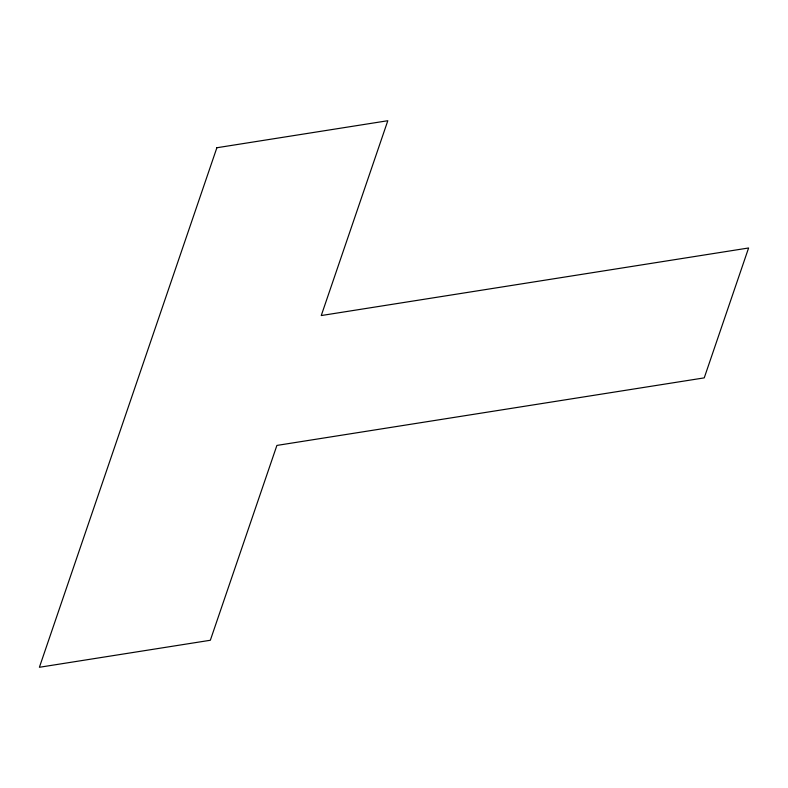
<?xml version="1.0" encoding="UTF-8"?>
<svg xmlns="http://www.w3.org/2000/svg" width="788" height="788" viewBox="0 0 788 788"><rect width="100%" height="100%" fill="white"/><g stroke="black" fill="none" stroke-linecap="round" stroke-linejoin="round"><path stroke-width="1.18" d="M216.877 147.74L39.4 667.278L210.337 640.26L276.893 445.427L704.236 377.876L748.6 247.984L321.258 315.545L387.814 120.722L216.877 147.74"/></g></svg>
